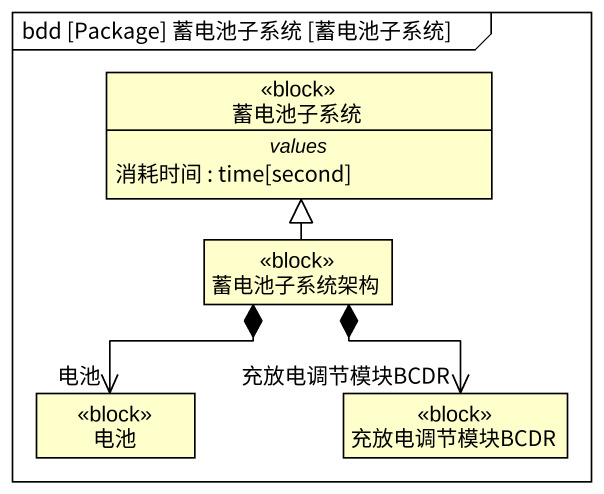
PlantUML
@startuml
mainframe bdd [Package] 蓄电池子系统 [蓄电池子系统]
hide circle
hide empty members
class 蓄电池子系统 <<block>> {
  -- values --
  消耗时间 : time[second]
}
class 蓄电池子系统架构 <<block>>
class 电池 <<block>>
class 充放电调节模块BCDR <<block>>
蓄电池子系统架构 -up-|> 蓄电池子系统
蓄电池子系统架构 *--> "电池" 电池
蓄电池子系统架构 *--> "充放电调节模块BCDR" 充放电调节模块BCDR
@enduml
